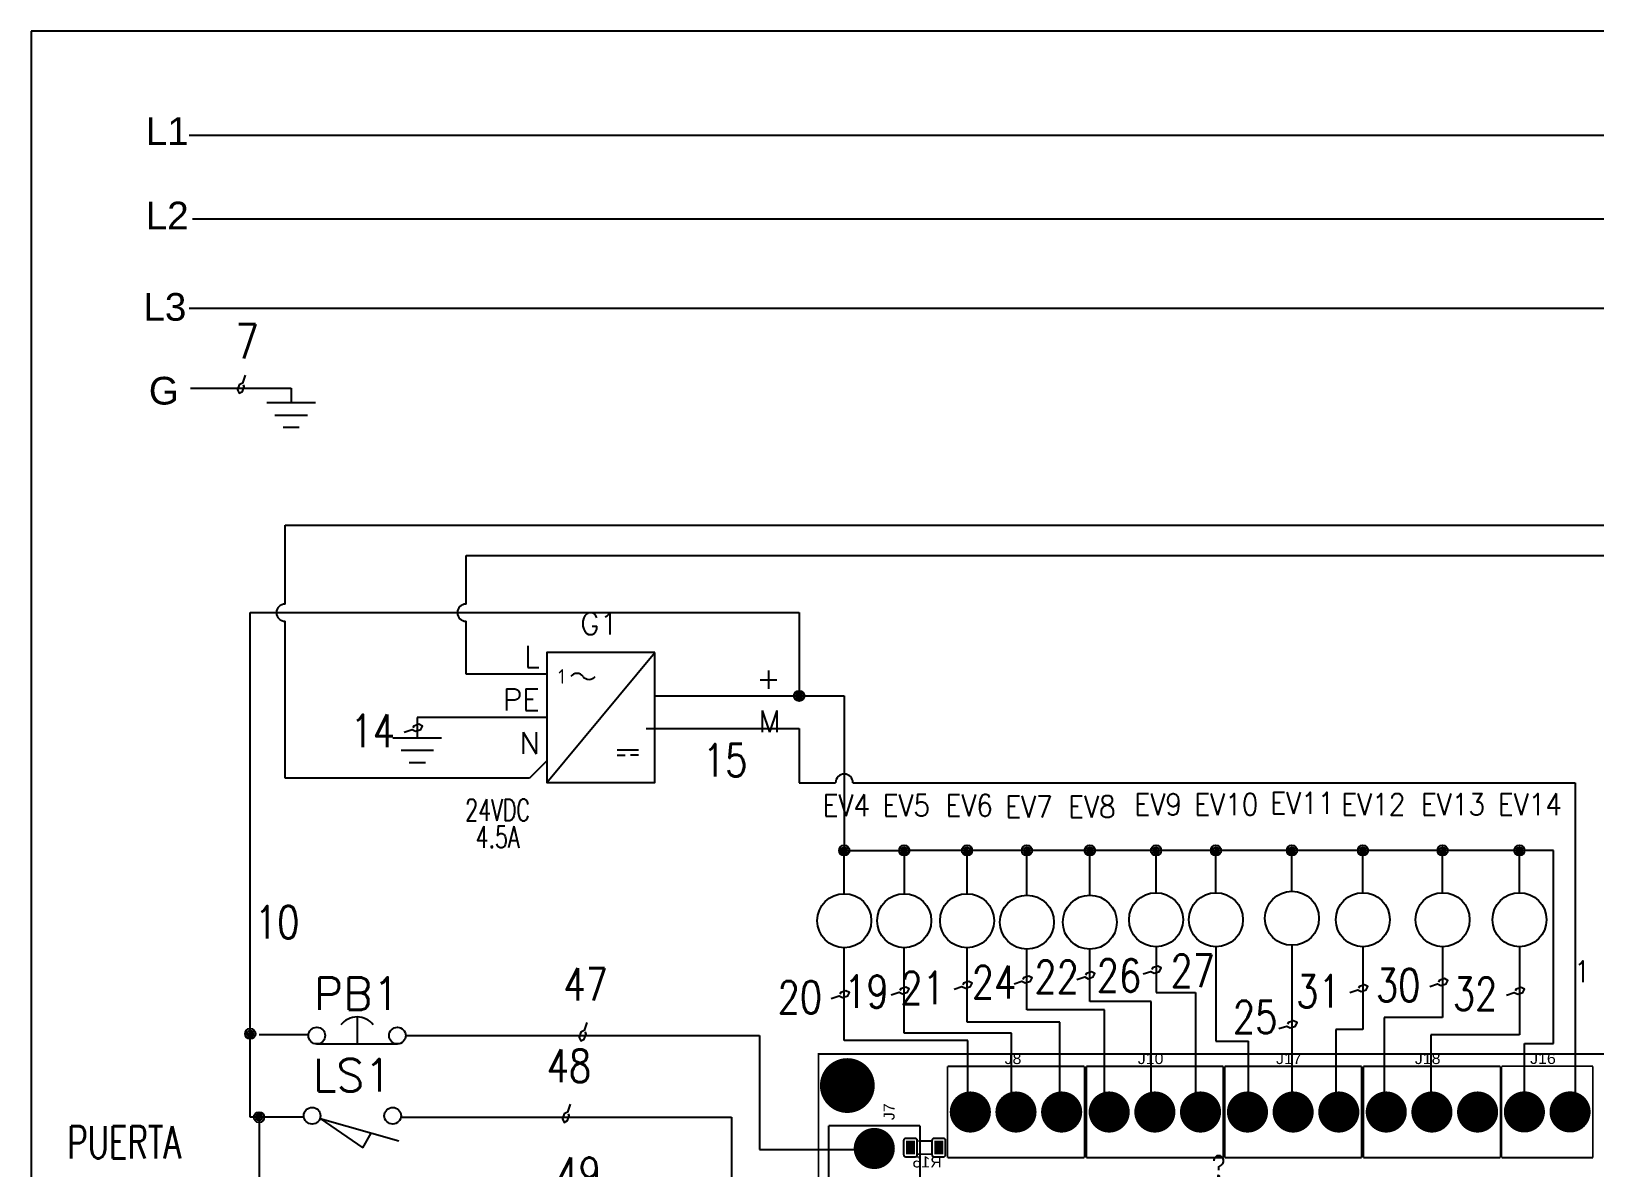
# Model space of a CAD drawing. Header units: inches. Extents: x 18.7 to 39.4, y 4.3 to 20.5.
# Drawn here: x 18.66 to 27.7, y 13.95 to 20.52 of the extents above; entities that cross this region are included whole.
import ezdxf
from ezdxf.enums import TextEntityAlignment as Align

# ---------------------------------------------------------------- set-up
doc = ezdxf.new("R2010")
doc.units = ezdxf.units.IN
doc.header["$MEASUREMENT"] = 0
for name, color, linetype in [('BLK_12AWG', 7, 'Continuous'), ('DESC', 250, 'Continuous'), ('SYMS', 7, 'Continuous'), ('TAGS', 150, 'Continuous'), ('TERMS', 123, 'Continuous'), ('WIREFIXED', 7, 'Continuous'), ('WIRES', 7, 'Continuous'), ('XREF', 7, 'Continuous')]:
    doc.layers.add(name, color=color, linetype=linetype)
doc.styles.get("Standard").update_dxf_attribs({"font": 'arial.ttf'})
doc.styles.add('WD', font='romans.shx')
doc.styles.add('WD_IEC', font='isocp2.shx', dxfattribs={"width": 0.9, "height": 4})

# ---------------------------------------------------------------- blocks, each defined once
blk = doc.blocks.new('VGND2')
for p, q in [((0.09375, 0), (-0.09375, 0)), ((-0.0625, -0.046875), (0.0625, -0.046875)), ((-0.03125, -0.09375), (0.03125, -0.09375))]:
    blk.add_line(p, q)
at = {"style": 'WD', "flags": 1}
blk.add_attdef('X2TERM01', (0, 0), '', height=0.01, dxfattribs=at)
blk = doc.blocks.new('WD_WNH')
at = {"linetype": 'Continuous', "style": 'WD', "width": 0.8}
blk.add_attdef('WIRENO', text='', height=0.125, dxfattribs=at).set_placement((0, 0.0625), align=Align.CENTER)
at = {"style": 'WD', "flags": 1}
for tag, p in [('W01USER', (0, 0.0781)), ('W02USER', (0, 0.0703)), ('W03USER', (0, 0.0625)), ('W04USER', (0, 0.0547)), ('W05USER', (0, 0.0469)), ('W06USER', (0, 0.0391)), ('W07USER', (0, 0.0312)), ('W08USER', (0, 0.0234)), ('W09USER', (0, 0.0156)), ('W10USER', (0, 0.0078))]:
    blk.add_attdef(tag, text='', height=0.005, dxfattribs=at).set_placement(p, align=Align.CENTER)
blk = doc.blocks.new('RPAD')
blk.add_trace([(-0.5, -0.5), (-0.5, 0.5), (0.5, -0.5), (0.5, 0.5)])
blk = doc.blocks.new('EPAD')
at = {"const_width": 0.5}
blk.add_lwpolyline([(-0.25, 0, 1), (0.25, 0, 1)], format="xyb", close=True, dxfattribs=at)
blk = doc.blocks.new('NextionControlV4')
at = {"const_width": 0.008}
for points in [[(41.8232, 12.2592), (48.3286, 12.2592), (48.3286, 16.8025), (41.8232, 16.8025), (41.8232, 12.2592)], [(41.8232, 12.2592), (48.3286, 12.2592), (48.3286, 16.8025), (41.8232, 16.8025), (41.8232, 12.2592)], [(41.8232, 12.2592), (48.3286, 12.2592), (48.3286, 16.8025), (41.8232, 16.8025), (41.8232, 12.2592)], [(42.388, 16.7488), (42.388, 16.3488)], [(42.988, 16.7488), (42.388, 16.7488)], [(42.388, 16.7488), (42.388, 16.3488)], [(42.988, 16.7488), (42.388, 16.7488)], [(42.388, 16.7488), (42.388, 16.3488)], [(42.988, 16.7488), (42.388, 16.7488)], [(42.988, 16.7488), (42.988, 16.3488)], [(42.988, 16.7488), (42.988, 16.3488)], [(42.988, 16.7488), (42.988, 16.3488)], [(42.9963, 16.7488), (42.9963, 16.3488)], [(43.5963, 16.7488), (42.9963, 16.7488)], [(42.9963, 16.7488), (42.9963, 16.3488)], [(43.5963, 16.7488), (42.9963, 16.7488)], [(42.9963, 16.7488), (42.9963, 16.3488)], [(43.5963, 16.7488), (42.9963, 16.7488)], [(43.5963, 16.7488), (43.5963, 16.3488)], [(43.5963, 16.7488), (43.5963, 16.3488)], [(43.5963, 16.7488), (43.5963, 16.3488)], [(43.602, 16.7488), (43.602, 16.3488)], [(44.202, 16.7488), (43.602, 16.7488)], [(43.602, 16.7488), (43.602, 16.3488)], [(44.202, 16.7488), (43.602, 16.7488)], [(43.602, 16.7488), (43.602, 16.3488)], [(44.202, 16.7488), (43.602, 16.7488)], [(44.202, 16.7488), (44.202, 16.3488)], [(44.202, 16.7488), (44.202, 16.3488)], [(44.202, 16.7488), (44.202, 16.3488)], [(44.21, 16.7488), (44.21, 16.3488)], [(44.81, 16.7488), (44.21, 16.7488)], [(44.21, 16.7488), (44.21, 16.3488)], [(44.81, 16.7488), (44.21, 16.7488)], [(44.21, 16.7488), (44.21, 16.3488)], [(44.81, 16.7488), (44.21, 16.7488)], [(44.81, 16.7488), (44.81, 16.3488)], [(44.81, 16.7488), (44.81, 16.3488)], [(44.81, 16.7488), (44.81, 16.3488)], [(44.815, 16.7492), (44.815, 16.3492)], [(44.815, 16.7492), (45.215, 16.7492)], [(44.815, 16.7492), (44.815, 16.3492)], [(44.815, 16.7492), (45.215, 16.7492)], [(44.815, 16.7492), (44.815, 16.3492)], [(44.815, 16.7492), (45.215, 16.7492)], [(45.215, 16.7492), (45.215, 16.3492)], [(45.215, 16.7492), (45.215, 16.3492)], [(45.215, 16.7492), (45.215, 16.3492)], [(42.2673, 16.4891), (41.8673, 16.4891)], [(42.2673, 14.8891), (41.8673, 14.8891), (41.8673, 16.4891)], [(42.2673, 16.4891), (41.8673, 16.4891)], [(42.2673, 14.8891), (41.8673, 14.8891), (41.8673, 16.4891)], [(42.2673, 16.4891), (41.8673, 16.4891)], [(42.2673, 14.8891), (41.8673, 14.8891), (41.8673, 16.4891)], [(42.2673, 16.4891), (42.2673, 14.8891)], [(42.2673, 16.4891), (42.2673, 14.8891)], [(42.2673, 16.4891), (42.2673, 14.8891)], [(42.2587, 16.3641), (42.3187, 16.3641)], [(42.2587, 16.3641), (42.3187, 16.3641)], [(42.2587, 16.3641), (42.3187, 16.3641)], [(42.2597, 16.4221), (42.3187, 16.4221)], [(42.2597, 16.4221), (42.3187, 16.4221)], [(42.2597, 16.4221), (42.3187, 16.4221)], [(42.388, 16.3488), (42.988, 16.3488)], [(42.388, 16.3488), (42.988, 16.3488)], [(42.388, 16.3488), (42.988, 16.3488)], [(42.9963, 16.3488), (43.5963, 16.3488)], [(42.9963, 16.3488), (43.5963, 16.3488)], [(42.9963, 16.3488), (43.5963, 16.3488)], [(43.602, 16.3488), (44.202, 16.3488)], [(43.602, 16.3488), (44.202, 16.3488)], [(43.602, 16.3488), (44.202, 16.3488)], [(44.21, 16.3488), (44.81, 16.3488)], [(44.21, 16.3488), (44.81, 16.3488)], [(44.21, 16.3488), (44.81, 16.3488)], [(44.815, 16.3492), (45.215, 16.3492)], [(44.815, 16.3492), (45.215, 16.3492)], [(44.815, 16.3492), (45.215, 16.3492)]]:
    blk.add_lwpolyline(points, dxfattribs=at)
for points in [[(42.2057, 16.3531), (42.2457, 16.3531), (42.2468, 16.3531), (42.2478, 16.3533), (42.2487, 16.3535), (42.2497, 16.3538), (42.2505, 16.3542), (42.2514, 16.3547), (42.2521, 16.3553), (42.2528, 16.3559), (42.2535, 16.3567), (42.254, 16.3574), (42.2545, 16.3582), (42.255, 16.3591), (42.2553, 16.36), (42.2555, 16.361), (42.2557, 16.362), (42.2557, 16.3631), (42.2557, 16.4231), (42.2557, 16.4241), (42.2555, 16.4251), (42.2553, 16.4261), (42.255, 16.427), (42.2545, 16.4279), (42.254, 16.4287), (42.2535, 16.4295), (42.2528, 16.4302), (42.2521, 16.4308), (42.2514, 16.4314), (42.2505, 16.4319), (42.2497, 16.4323), (42.2487, 16.4326), (42.2478, 16.4329), (42.2468, 16.433), (42.2457, 16.4331), (42.2057, 16.4331), (42.2047, 16.433), (42.2037, 16.4329), (42.2027, 16.4326), (42.2018, 16.4323), (42.2009, 16.4319), (42.2001, 16.4314), (42.1993, 16.4308), (42.1986, 16.4302), (42.198, 16.4295), (42.1974, 16.4287), (42.1969, 16.4279), (42.1965, 16.427), (42.1962, 16.4261), (42.1959, 16.4251), (42.1958, 16.4241), (42.1957, 16.4231), (42.1957, 16.3631), (42.1958, 16.362), (42.1959, 16.361), (42.1962, 16.36), (42.1965, 16.3591), (42.1969, 16.3582), (42.1974, 16.3574), (42.198, 16.3567), (42.1986, 16.3559), (42.1993, 16.3553), (42.2001, 16.3547), (42.2009, 16.3542), (42.2018, 16.3538), (42.2027, 16.3535), (42.2037, 16.3533), (42.2047, 16.3531), (42.2057, 16.3531)], [(42.3297, 16.3531), (42.3697, 16.3531), (42.3708, 16.3531), (42.3718, 16.3533), (42.3727, 16.3535), (42.3737, 16.3538), (42.3745, 16.3542), (42.3754, 16.3547), (42.3761, 16.3553), (42.3768, 16.3559), (42.3775, 16.3567), (42.378, 16.3574), (42.3785, 16.3582), (42.379, 16.3591), (42.3793, 16.36), (42.3795, 16.361), (42.3797, 16.362), (42.3797, 16.3631), (42.3797, 16.4231), (42.3797, 16.4241), (42.3795, 16.4251), (42.3793, 16.4261), (42.379, 16.427), (42.3785, 16.4279), (42.378, 16.4287), (42.3775, 16.4295), (42.3768, 16.4302), (42.3761, 16.4308), (42.3754, 16.4314), (42.3745, 16.4319), (42.3737, 16.4323), (42.3727, 16.4326), (42.3718, 16.4329), (42.3708, 16.433), (42.3697, 16.4331), (42.3297, 16.4331), (42.3287, 16.433), (42.3277, 16.4329), (42.3267, 16.4326), (42.3258, 16.4323), (42.3249, 16.4319), (42.3241, 16.4314), (42.3233, 16.4308), (42.3226, 16.4302), (42.322, 16.4295), (42.3214, 16.4287), (42.3209, 16.4279), (42.3205, 16.427), (42.3202, 16.4261), (42.3199, 16.4251), (42.3198, 16.4241), (42.3197, 16.4231), (42.3197, 16.3631), (42.3198, 16.362), (42.3199, 16.361), (42.3202, 16.36), (42.3205, 16.3591), (42.3209, 16.3582), (42.3214, 16.3574), (42.322, 16.3567), (42.3226, 16.3559), (42.3233, 16.3553), (42.3241, 16.3547), (42.3249, 16.3542), (42.3258, 16.3538), (42.3267, 16.3535), (42.3277, 16.3533), (42.3287, 16.3531), (42.3297, 16.3531)]]:
    blk.add_lwpolyline(points, close=True)
for p, xscale, yscale in [((41.9492, 16.6647), 0.24, 0.24), ((42.488, 16.5488), 0.18, 0.18), ((42.688, 16.5488), 0.18, 0.18), ((42.888, 16.5488), 0.18, 0.18), ((43.0963, 16.5488), 0.18, 0.18), ((43.2963, 16.5488), 0.18, 0.18), ((43.4963, 16.5488), 0.18, 0.18), ((43.702, 16.5488), 0.18, 0.18), ((43.902, 16.5488), 0.18, 0.18), ((44.102, 16.5488), 0.18, 0.18), ((44.31, 16.5488), 0.18, 0.18), ((44.51, 16.5488), 0.18, 0.18), ((44.71, 16.5488), 0.18, 0.18), ((44.915, 16.5492), 0.18, 0.18), ((45.115, 16.5492), 0.18, 0.18), ((42.0673, 16.3891), 0.18, 0.18)]:
    blk.add_blockref('EPAD', p, dxfattribs=dict(xscale=xscale, yscale=yscale))
at = {"xscale": 0.04, "yscale": 0.06, "rotation": 180}
for p in [(42.2257, 16.3931), (42.3497, 16.3931)]:
    blk.add_blockref('RPAD', p, dxfattribs=at)
at = {"width": 1.041667}
for s, p in [('J8', (42.638, 16.7588)), ('J8', (42.638, 16.7588)), ('J8', (42.638, 16.7588)), ('J10', (43.2213, 16.7588)), ('J10', (43.2213, 16.7588)), ('J10', (43.2213, 16.7588)), ('J17', (43.827, 16.7588)), ('J17', (43.827, 16.7588)), ('J17', (43.827, 16.7588)), ('J18', (44.435, 16.7588)), ('J18', (44.435, 16.7588)), ('J18', (44.435, 16.7588)), ('J16', (44.94, 16.7592)), ('J16', (44.94, 16.7592)), ('J16', (44.94, 16.7592))]:
    blk.add_text(s, height=0.048, dxfattribs=at).set_placement(p)
blk.add_text('J7', height=0.048, rotation=90, dxfattribs=at).set_placement((42.156, 16.5131))
blk.add_text('J7', height=0.048, rotation=90, dxfattribs=at).set_placement((42.156, 16.5131))
blk.add_text('J7', height=0.048, rotation=90, dxfattribs=at).set_placement((42.156, 16.5131))
at = {"text_generation_flag": 2, "width": 1.041667}
blk.add_text('R15', height=0.048, dxfattribs=at).set_placement((42.3627, 16.3061))
blk.add_text('R15', height=0.048, dxfattribs=at).set_placement((42.3627, 16.3061))
blk.add_text('R15', height=0.048, dxfattribs=at).set_placement((42.3627, 16.3061))
blk = doc.blocks.new('VCR1')
blk.add_circle((0, 0), 0.1562)
at = {"style": 'WD', "width": 0.7}
for tag, p in [('INST', (0.2812, 0.4133)), ('LOC', (0.2812, 0.2437))]:
    blk.add_attdef(tag, text='', height=0.125, dxfattribs=at).set_placement(p, align=Align.TOP_LEFT)
at = {"linetype": 'Continuous', "style": 'WD', "flags": 8}
blk.add_attdef('TERM01', text='', height=0.125, dxfattribs=at).set_placement((-0.0312, 0.1812), align=Align.RIGHT)
at = {"color": 7, "style": 'WD', "flags": 1}
for tag, p in [('X2TERM01', (0, 0.1562)), ('X8TERM02', (0, -0.1562))]:
    blk.add_attdef(tag, p, '', height=0.0125, dxfattribs=at)
at = {"style": 'WD', "width": 0.9}
for tag, p in [('TAG1', (0.2, -0.0472)), ('DESC1', (-0.256, -1.0197)), ('DESC2', (-0.256, -1.1759)), ('DESC3', (-0.256, -1.3322))]:
    blk.add_attdef(tag, p, '', height=0.125, dxfattribs=at)
at = {"style": 'WD', "flags": 9}
blk.add_attdef('FAMILY', text='', height=0.01, dxfattribs=at).set_placement((-0.2191, -0.0659), align=Align.CENTER)
at = {"linetype": 'Continuous', "style": 'WD', "flags": 9}
for tag, p in [('CAT', (-0.2211, -0.0835)), ('MFG', (-0.2211, -0.0986))]:
    blk.add_attdef(tag, text='', height=0.01, dxfattribs=at).set_placement(p, align=Align.MIDDLE)
at = {"linetype": 'Continuous', "style": 'WD', "flags": 8}
blk.add_attdef('TERM02', text='', height=0.125, dxfattribs=at).set_placement((-0.0312, -0.1781), align=Align.TOP_RIGHT)
at = {"linetype": 'Continuous', "style": 'WD', "flags": 9}
blk.add_attdef('ASSYCODE', text='', height=0.01, dxfattribs=at).set_placement((-0.2229, -0.1181), align=Align.CENTER)
at = {"style": 'WD', "width": 0.8, "flags": 8}
for tag, p in [('NO', (-0.256, -1.4884)), ('XREFNO', (-0.0229, -1.4884)), ('NC', (-0.256, -1.6447)), ('XREFNC', (-0.0229, -1.6447))]:
    blk.add_attdef(tag, p, '', height=0.125, dxfattribs=at)
blk = doc.blocks.new('WDDOT')
for radius in [0.03, 0.0187, 0.00929]:
    blk.add_circle((0, 0), radius)
blk = doc.blocks.new('HPW1_1PH')
for p, q in [((0, -0.625), (0.625, 0.125)), ((0.4066, -0.4373), (0.5317, -0.4373)), ((0.4066, -0.4686), (0.4535, -0.4686)), ((0.5317, -0.4686), (0.4848, -0.4686))]:
    blk.add_line(p, q)
blk.add_lwpolyline([(0.625, 0.125), (0, 0.125), (0, -0.625), (0.625, -0.625)], close=True)
for centre, start, end in [((0.175, -0.0387), 36.8699, 143.1301), ((0.245, 0.0138), 216.8699, 323.1301)]:
    blk.add_arc(centre, 0.0438, start, end)
at = {"style": 'WD_IEC'}
blk.add_text('1', height=0.084, dxfattribs=at).set_placement((0.105, -0.0124), align=Align.MIDDLE_RIGHT)
at = {"style": 'WD', "width": 0.7}
for tag, p in [('INST', (-0.2843, 0.7938)), ('LOC', (-0.2843, 0.6242)), ('RATING1', (-0.2843, 0.285)), ('XREF', (-0.2843, -0.691)), ('DESC1', (-0.2843, -0.8472)), ('DESC2', (-0.2843, -1.0035)), ('DESC3', (-0.2843, -1.1578))]:
    blk.add_attdef(tag, text='', height=0.125, dxfattribs=at).set_placement(p, align=Align.CENTER)
at = {"style": 'WD'}
blk.add_attdef('TAG1', text='', height=0.125, dxfattribs=at).set_placement((-0.2843, 0.4546), align=Align.CENTER)
at = {"linetype": 'Continuous', "style": 'WD', "flags": 9}
for tag, p in [('CAT', (0.8888, 0.2765)), ('MFG', (0.8868, 0.2571)), ('ASSYCODE', (0.8871, -0.5638))]:
    blk.add_attdef(tag, text='', height=0.01, dxfattribs=at).set_placement(p, align=Align.CENTER)
at = {"linetype": 'Continuous', "style": 'WD', "flags": 8}
for tag, p in [('TERM01', (-0.04, 0.04)), ('TERM04', (1.3525, -0.085)), ('TERM02', (-0.04, -0.2098)), ('TERM05', (1.3525, -0.335)), ('TERM03', (-0.04, -0.46))]:
    blk.add_attdef(tag, text='', height=0.125, dxfattribs=at).set_placement(p, align=Align.RIGHT)
at = {"style": 'WD'}
for tag, p, height, flags in [('X4TERM01', (0, 0), 0.0125, 1), ('X1TERM04', (0.625, -0.125), 0.0125, 1), ('X4TERM02', (0, -0.2498), 0.0125, 1), ('X1TERM05', (0.625, -0.375), 0.0125, 1), ('X4TERM03', (0, -0.5), 0.0125, 1), ('FAMILY', (0.8618, -0.4829), 0.01, 9)]:
    blk.add_attdef(tag, p, '', height=height, dxfattribs=dict(at, flags=flags))
blk = doc.blocks.new('HPB12M')
for p, q in [((0, 0.0744), (0, -0.0311)), ((-0.1562, -0.032), (0.1562, -0.032))]:
    blk.add_line(p, q)
for centre in [(-0.1553, 0), (0.1553, 0)]:
    blk.add_circle(centre, 0.0322)
blk.add_arc((0, -0.0058), 0.0781, 36.8699, 143.1301)
at = {"style": 'WD', "width": 0.7}
for tag, p in [('INST', (0, 0.7375)), ('LOC', (0, 0.5679)), ('DESC1', (0, 0.4117)), ('DESC2', (0, 0.2554)), ('XREF', (0, -0.2321))]:
    blk.add_attdef(tag, text='', height=0.125, dxfattribs=at).set_placement(p, align=Align.CENTER)
at = {"style": 'WD'}
blk.add_attdef('TAG1', text='', height=0.125, dxfattribs=at).set_placement((0, 0.0992), align=Align.CENTER)
for tag, p in [('X2LINK', (0, 0.125)), ('X8LINK', (0, -0.0938))]:
    blk.add_attdef(tag, p, '', height=0.01, dxfattribs=at)
for tag, p, height, flags in [('FAMILY', (0.0544, 0.0584), 0.01, 9), ('X4TERM01', (-0.1875, 0), 0.0125, 1), ('CONTACT', (0.0544, 0.0418), 0.01, 9), ('X1TERM02', (0.1875, 0), 0.0125, 1)]:
    blk.add_attdef(tag, p, '', height=height, dxfattribs=dict(at, flags=flags))
at = {"linetype": 'Continuous', "style": 'WD', "flags": 9}
for tag, p in [('MFG', (0.0759, -0.0002)), ('CAT', (0.0759, 0.0175)), ('ASSYCODE', (0.0761, -0.0169))]:
    blk.add_attdef(tag, text='', height=0.01, dxfattribs=at).set_placement(p, align=Align.CENTER)
at = {"linetype": 'Continuous', "style": 'WD', "flags": 8}
blk.add_attdef('TERM01', text='', height=0.125, dxfattribs=at).set_placement((-0.25, -0.0158), align=Align.TOP_RIGHT)
blk.add_attdef('TERM02', text='', height=0.125, dxfattribs=at).set_placement((0.25, -0.0158), align=Align.TOP_LEFT)
blk = doc.blocks.new('WD_WNV')
at = {"linetype": 'Continuous', "style": 'WD', "width": 0.8}
blk.add_attdef('WIRENO', text='', height=0.125, dxfattribs=at).set_placement((-0.05, 0), align=Align.MIDDLE_RIGHT)
at = {"style": 'WD', "flags": 1}
for tag, p in [('W01USER', (-0.0625, 0.0938)), ('W02USER', (-0.0625, 0.0859)), ('W03USER', (-0.0625, 0.0781)), ('W04USER', (-0.0625, 0.0703)), ('W05USER', (-0.0625, 0.0625)), ('W06USER', (-0.0625, 0.0547)), ('W07USER', (-0.0625, 0.0469)), ('W08USER', (-0.0625, 0.0391)), ('W09USER', (-0.0625, 0.0312)), ('W10USER', (-0.0625, 0.0234))]:
    blk.add_attdef(tag, text='', height=0.005, dxfattribs=at).set_placement(p, align=Align.CENTER)
blk = doc.blocks.new('HLS11')
at = {"linetype": 'Continuous'}
for p, q in [((-0.1248, -0.0103), (0.0408, -0.1237)), ((-0.1248, -0.0103), (0.1786, -0.097)), ((0.0408, -0.1237), (0.0728, -0.0668))]:
    blk.add_line(p, q, dxfattribs=at)
for centre in [(-0.1553, 0), (0.1553, 0)]:
    blk.add_circle(centre, 0.0322)
at = {"style": 'WD', "width": 0.7}
for tag, p in [('INST', (0, 0.7321)), ('LOC', (0, 0.5625)), ('DESC1', (0, 0.4062)), ('DESC2', (0, 0.25)), ('XREF', (0, -0.2988)), ('WDTAGALT', (0.0062, -0.4375))]:
    blk.add_attdef(tag, text='', height=0.125, dxfattribs=at).set_placement(p, align=Align.CENTER)
at = {"style": 'WD'}
blk.add_attdef('TAG1', text='', height=0.125, dxfattribs=at).set_placement((0, 0.0938), align=Align.CENTER)
for tag, p, height, flags in [('X4TERM01', (-0.1875, 0), 0.0125, 1), ('CONTACT', (0.0376, 0.0204), 0.01, 1), ('FAMILY', (0.0376, 0.0371), 0.01, 9), ('X1TERM02', (0.1875, 0), 0.0125, 1)]:
    blk.add_attdef(tag, p, '', height=height, dxfattribs=dict(at, flags=flags))
for tag, p in [('X2LINK', (0, 0.0312)), ('X8LINK', (0, -0.1562))]:
    blk.add_attdef(tag, p, '', height=0.01, dxfattribs=at)
at = {"linetype": 'Continuous', "style": 'WD', "flags": 9}
for tag, p in [('CAT', (0.0626, -0.0071)), ('ASSYCODE', (0.062, -0.047)), ('MFG', (0.0626, -0.0266))]:
    blk.add_attdef(tag, text='', height=0.01, dxfattribs=at).set_placement(p, align=Align.CENTER)
at = {"linetype": 'Continuous', "style": 'WD', "flags": 8}
blk.add_attdef('TERM01', text='', height=0.125, dxfattribs=at).set_placement((-0.25, -0.0314), align=Align.TOP_RIGHT)
blk.add_attdef('TERM02', text='', height=0.125, dxfattribs=at).set_placement((0.25, -0.0314), align=Align.TOP_LEFT)

msp = doc.modelspace()

# ---------------------------------------------------------------- linework, layer by layer
at = {"color": 7, "linetype": 'Continuous'}
for p, q in [((39.4087, 20.5161), (18.6587, 20.5161)), ((18.6587, 20.5161), (18.6587, 4.3311))]:
    msp.add_line(p, q, dxfattribs=at)
at = {"layer": 'BLK_12AWG'}
for p, q in [((19.5714, 19.9155), (37.9464, 19.9155)), ((19.591, 19.4322), (37.966, 19.4322)), ((19.5714, 18.9155), (37.9464, 18.9155))]:
    msp.add_line(p, q, dxfattribs=at)
at = {"layer": 'WIREFIXED'}
for points in [[(19.8957, 18.5283), (19.8806, 18.483), (19.8609, 18.4731), (19.8511, 18.4437), (19.8609, 18.424), (19.8806, 18.4339), (19.8904, 18.4633), (19.8855, 18.4731)], [(20.8156, 16.4656), (20.861, 16.4807), (20.8807, 16.4708), (20.9104, 16.4807), (20.9203, 16.5005), (20.9005, 16.5104), (20.8709, 16.5005), (20.8659, 16.4906)], [(25.0871, 15.0675), (25.1324, 15.0826), (25.1522, 15.0727), (25.1818, 15.0826), (25.1917, 15.1023), (25.172, 15.1122), (25.1423, 15.1023), (25.1374, 15.0925)], [(23.9945, 14.9794), (24.0398, 14.9945), (24.0596, 14.9847), (24.0892, 14.9945), (24.0991, 15.0143), (24.0794, 15.0242), (24.0497, 15.0143), (24.0448, 15.0044)], [(24.341, 15.0105), (24.3863, 15.0256), (24.4061, 15.0157), (24.4358, 15.0256), (24.4456, 15.0454), (24.4259, 15.0553), (24.3962, 15.0454), (24.3913, 15.0355)], [(24.7044, 15.0349), (24.7498, 15.05), (24.7695, 15.0401), (24.7992, 15.05), (24.8091, 15.0697), (24.7893, 15.0796), (24.7597, 15.0697), (24.7547, 15.0599)], [(26.7444, 14.9957), (26.7897, 15.0109), (26.8095, 15.001), (26.8391, 15.0109), (26.849, 15.0306), (26.8292, 15.0405), (26.7996, 15.0306), (26.7947, 15.0207)], [(23.2845, 14.9257), (23.3299, 14.9408), (23.3497, 14.9309), (23.3793, 14.9408), (23.3892, 14.9605), (23.3694, 14.9704), (23.3398, 14.9605), (23.3348, 14.9507)], [(23.6311, 14.9473), (23.6764, 14.9624), (23.6962, 14.9525), (23.7258, 14.9624), (23.7357, 14.9822), (23.7159, 14.992), (23.6863, 14.9822), (23.6814, 14.9723)], [(26.2831, 14.9604), (26.3284, 14.9755), (26.3482, 14.9656), (26.3778, 14.9755), (26.3877, 14.9952), (26.3679, 15.0051), (26.3383, 14.9952), (26.3334, 14.9854)], [(27.1886, 14.9454), (27.2339, 14.9605), (27.2537, 14.9506), (27.2833, 14.9605), (27.2932, 14.9802), (27.2735, 14.9901), (27.2438, 14.9802), (27.2389, 14.9704)], [(21.8715, 14.7861), (21.8564, 14.7407), (21.8366, 14.7309), (21.8267, 14.7012), (21.8366, 14.6815), (21.8564, 14.6913), (21.8663, 14.721), (21.8613, 14.7308)], [(25.873, 14.7514), (25.9184, 14.7666), (25.9381, 14.7567), (25.9678, 14.7666), (25.9776, 14.7863), (25.9579, 14.7962), (25.9282, 14.7863), (25.9233, 14.7765)], [(21.775, 14.3144), (21.7599, 14.2691), (21.7402, 14.2592), (21.7303, 14.2296), (21.7402, 14.2098), (21.7599, 14.2197), (21.7698, 14.2493), (21.7649, 14.2592)]]:
    msp.add_lwpolyline(points, dxfattribs=at)
at = {"layer": 'WIRES'}
for p, q in [((19.5798, 18.4533), (20.1616, 18.4533)), ((20.1616, 18.4533), (20.1616, 18.368)), ((20.1265, 17.2058), (20.1265, 17.6607)), ((20.1265, 17.6607), (32.0139, 17.6607)), ((21.1727, 17.2058), (21.1727, 17.4861)), ((21.1727, 17.4861), (32.3665, 17.4861)), ((19.9252, 14.7221), (19.9252, 17.1558)), ((19.9252, 17.1558), (23.0987, 17.1558)), ((20.1265, 16.1998), (20.1265, 17.1058)), ((21.1727, 16.7998), (21.1727, 17.1058)), ((23.0987, 17.1558), (23.0987, 16.6748)), ((21.639, 16.7998), (21.1727, 16.7998)), ((22.264, 16.6748), (23.3595, 16.6748)), ((23.3595, 16.6748), (23.3595, 15.7816)), ((21.639, 16.55), (20.8906, 16.55)), ((20.8906, 16.55), (20.8906, 16.4312)), ((22.2134, 16.486), (23.0995, 16.486)), ((23.0995, 16.486), (23.0995, 16.1728)), ((21.639, 16.2998), (21.539, 16.1998)), ((21.539, 16.1998), (20.1265, 16.1998)), ((23.0995, 16.1728), (23.3095, 16.1728)), ((23.4095, 16.1728), (27.5856, 16.1728)), ((27.5856, 16.1728), (27.5856, 14.2596)), ((23.3595, 15.5316), (23.3595, 15.7816)), ((23.3595, 15.7816), (23.7061, 15.7816)), ((23.7061, 15.7816), (23.7061, 15.5316)), ((24.0695, 15.7816), (23.7061, 15.7816)), ((24.0695, 15.5316), (24.0695, 15.7816)), ((24.416, 15.7816), (24.0695, 15.7816)), ((24.416, 15.5232), (24.416, 15.7816)), ((24.7794, 15.7816), (24.416, 15.7816)), ((24.7794, 15.5232), (24.7794, 15.7816)), ((25.1621, 15.7816), (24.7794, 15.7816)), ((25.1621, 15.5372), (25.1621, 15.7816)), ((25.5086, 15.7816), (25.1621, 15.7816)), ((25.5086, 15.5372), (25.5086, 15.7816)), ((25.948, 15.7816), (25.5086, 15.7816)), ((25.948, 15.5457), (25.948, 15.7816)), ((26.3581, 15.7816), (25.948, 15.7816)), ((26.3581, 15.5373), (26.3581, 15.7816)), ((26.8194, 15.7816), (26.3581, 15.7816)), ((26.8194, 15.5373), (26.8194, 15.7816)), ((27.2636, 15.7816), (26.8194, 15.7816)), ((27.2636, 15.5373), (27.2636, 15.7816)), ((27.4607, 15.7816), (27.2636, 15.7816)), ((27.4607, 14.6664), (27.4607, 15.7816)), ((23.3595, 14.6822), (23.3595, 15.2191)), ((23.7061, 14.7254), (23.7061, 15.2191)), ((24.0695, 14.7897), (24.0695, 15.2191)), ((24.416, 14.8603), (24.416, 15.2107)), ((24.7794, 14.909), (24.7794, 15.2107)), ((25.1621, 15.2247), (25.1621, 14.9602)), ((25.5086, 15.2247), (25.5086, 14.6786)), ((25.948, 15.2332), (25.948, 14.3197)), ((26.3581, 15.2248), (26.3581, 14.7459)), ((26.8194, 15.2248), (26.8194, 14.8167)), ((27.2636, 15.2248), (27.2636, 14.716)), ((25.1621, 14.9602), (25.3902, 14.9602)), ((25.3902, 14.9602), (25.3902, 14.2775)), ((24.865, 14.8603), (24.416, 14.8603)), ((25.134, 14.909), (24.7794, 14.909)), ((24.865, 14.3006), (24.865, 14.8603)), ((25.134, 14.3116), (25.134, 14.909)), ((24.6063, 14.7897), (24.0695, 14.7897)), ((24.6063, 14.265), (24.6063, 14.7897)), ((26.3581, 14.7459), (26.2021, 14.7459)), ((26.2021, 14.7459), (26.2021, 14.2727)), ((26.8194, 14.8167), (26.4816, 14.8167)), ((26.4816, 14.8167), (26.4816, 14.2685)), ((19.9252, 14.2394), (19.9252, 14.7221)), ((19.976, 14.7172), (20.2612, 14.7172)), ((20.8237, 14.7111), (22.8693, 14.7111)), ((22.8693, 14.7111), (22.8693, 14.0524)), ((24.0738, 14.6822), (23.3595, 14.6822)), ((24.3274, 14.7254), (23.7061, 14.7254)), ((24.0738, 14.2988), (24.0738, 14.6822)), ((24.3274, 14.2566), (24.3274, 14.7254)), ((25.5086, 14.6786), (25.6978, 14.6786)), ((25.6978, 14.3201), (25.6978, 14.6786)), ((27.2636, 14.716), (26.7505, 14.716)), ((26.7505, 14.716), (26.7505, 14.272)), ((27.2924, 14.2596), (27.2924, 14.6664)), ((27.2924, 14.6664), (27.4607, 14.6664)), ((19.9755, 14.2394), (19.9252, 14.2394)), ((20.2292, 14.2394), (19.9755, 14.2394)), ((19.9755, 14.2394), (19.9755, 13.6168)), ((20.7917, 14.2394), (22.7084, 14.2394)), ((22.7084, 14.2394), (22.7084, 13.804)), ((22.8693, 14.0524), (23.4981, 14.0524)), ((23.4981, 14.0524), (23.4981, 14.0232))]:
    msp.add_line(p, q, dxfattribs=at)
for centre, start, end in [((20.1265, 17.1558), 90, 270), ((21.1727, 17.1558), 90, 270), ((23.3595, 16.1728), 0, 180)]:
    msp.add_arc(centre, 0.05, start, end, dxfattribs=at)

# ---------------------------------------------------------------- block references
at = {"xscale": 1.32, "yscale": 1.32, "zscale": 1.32}
msp.add_blockref('NextionControlV4', (-31.9957, -7.5748), dxfattribs=at)
at = {"layer": 'SYMS', "xscale": 1.5, "yscale": 1.5, "zscale": 1.5}
for p in [(20.1616, 18.368), (20.8906, 16.4312)]:
    msp.add_blockref('VGND2', p, dxfattribs=at)
at = {"layer": 'SYMS'}
ref = msp.add_blockref('HPW1_1PH', (21.639, 16.7998), dxfattribs=at)
ref.add_attrib('TERM01', 'L', dxfattribs={"layer": 'TERMS', "linetype": 'Continuous', "height": 0.125, "style": 'WD', "flags": 8}).set_placement((21.599, 16.8398), align=Align.RIGHT)
ref.add_attrib('TERM02', 'PE', dxfattribs={"layer": 'TERMS', "linetype": 'Continuous', "height": 0.125, "style": 'WD', "flags": 8}).set_placement((21.599, 16.59), align=Align.RIGHT)
ref.add_attrib('TERM03', 'N', dxfattribs={"layer": 'TERMS', "linetype": 'Continuous', "height": 0.125, "style": 'WD', "flags": 8}).set_placement((21.599, 16.3398), align=Align.RIGHT)
ref.add_attrib('TERM04', '+', dxfattribs={"layer": 'TERMS', "linetype": 'Continuous', "height": 0.125, "style": 'WD', "flags": 8}).set_placement((22.9915, 16.7148), align=Align.RIGHT)
ref.add_attrib('TERM05', 'M', dxfattribs={"layer": 'TERMS', "linetype": 'Continuous', "height": 0.125, "style": 'WD', "flags": 8}).set_placement((22.9915, 16.4648), align=Align.RIGHT)
ref.add_attrib('TAG1', 'G1', dxfattribs={"layer": 'TAGS', "height": 0.125, "style": 'WD'}).set_placement((21.9426, 17.0302), align=Align.CENTER)
ref.add_attrib('DESC2', '4.5A', dxfattribs={"layer": 'DESC', "height": 0.125, "style": 'WD', "width": 0.7}).set_placement((21.3547, 15.7964), align=Align.CENTER)
ref.add_attrib('DESC1', '24VDC', dxfattribs={"layer": 'DESC', "height": 0.125, "style": 'WD', "width": 0.7}).set_placement((21.3547, 15.9526), align=Align.CENTER)
for p in [(23.0987, 16.6748), (23.3595, 15.7816), (23.7061, 15.7816), (24.0695, 15.7816), (24.416, 15.7816), (24.7794, 15.7816), (25.1621, 15.7816), (25.5086, 15.7816), (25.948, 15.7816), (26.3581, 15.7816), (26.8194, 15.7816), (27.2636, 15.7816), (19.9252, 14.7221), (19.9755, 14.2394)]:
    msp.add_blockref('WDDOT', p, dxfattribs=at)
ref = msp.add_blockref('VCR1', (23.3595, 15.3754), dxfattribs=at)
ref.add_attrib('TAG1', 'EV4', (23.2342, 15.9799), dxfattribs={"layer": 'TAGS', "height": 0.125, "style": 'WD', "width": 0.9})
ref = msp.add_blockref('VCR1', (23.7061, 15.3754), dxfattribs=at)
ref.add_attrib('TAG1', 'EV5', (23.5807, 15.9799), dxfattribs={"layer": 'TAGS', "height": 0.125, "style": 'WD', "width": 0.9})
ref = msp.add_blockref('VCR1', (24.0695, 15.3754), dxfattribs=at)
ref.add_attrib('TAG1', 'EV6', (23.9441, 15.9799), dxfattribs={"layer": 'TAGS', "height": 0.125, "style": 'WD', "width": 0.9})
ref = msp.add_blockref('VCR1', (24.416, 15.367), dxfattribs=at)
ref.add_attrib('TAG1', 'EV7', (24.2906, 15.9715), dxfattribs={"layer": 'TAGS', "height": 0.125, "style": 'WD', "width": 0.9})
ref = msp.add_blockref('VCR1', (24.7794, 15.367), dxfattribs=at)
ref.add_attrib('TAG1', 'EV8', (24.654, 15.9715), dxfattribs={"layer": 'TAGS', "height": 0.125, "style": 'WD', "width": 0.9})
ref = msp.add_blockref('VCR1', (25.1621, 15.3809), dxfattribs=at)
ref.add_attrib('TAG1', 'EV9', (25.0367, 15.9855), dxfattribs={"layer": 'TAGS', "height": 0.125, "style": 'WD', "width": 0.9})
ref = msp.add_blockref('VCR1', (25.5086, 15.3809), dxfattribs=at)
ref.add_attrib('XREFNO', '?', (25.4857, 13.8925), dxfattribs={"layer": 'XREF', "height": 0.125, "style": 'WD', "width": 0.8, "flags": 8})
ref.add_attrib('TAG1', 'EV10', (25.3832, 15.9855), dxfattribs={"layer": 'TAGS', "height": 0.125, "style": 'WD', "width": 0.9})
ref = msp.add_blockref('VCR1', (25.948, 15.3895), dxfattribs=at)
ref.add_attrib('TAG1', 'EV11', (25.8226, 15.994), dxfattribs={"layer": 'TAGS', "height": 0.125, "style": 'WD', "width": 0.9})
ref = msp.add_blockref('VCR1', (26.3581, 15.381), dxfattribs=at)
ref.add_attrib('TAG1', 'EV12', (26.2327, 15.9856), dxfattribs={"layer": 'TAGS', "height": 0.125, "style": 'WD', "width": 0.9})
ref = msp.add_blockref('VCR1', (26.8194, 15.381), dxfattribs=at)
ref.add_attrib('TAG1', 'EV13', (26.694, 15.9856), dxfattribs={"layer": 'TAGS', "height": 0.125, "style": 'WD', "width": 0.9})
ref = msp.add_blockref('VCR1', (27.2636, 15.381), dxfattribs=at)
ref.add_attrib('TAG1', 'EV14', (27.1382, 15.9856), dxfattribs={"layer": 'TAGS', "height": 0.125, "style": 'WD', "width": 0.9})
ref = msp.add_blockref('HPB12M', (20.5425, 14.7111), dxfattribs=dict(at, xscale=1.5, yscale=1.5, zscale=1.5))
ref.add_attrib('TAG1', 'PB1', dxfattribs={"layer": 'TAGS', "height": 0.1875, "style": 'WD'}).set_placement((20.5425, 14.8598), align=Align.CENTER)
ref = msp.add_blockref('HLS11', (20.5155, 14.2483), dxfattribs=dict(at, xscale=1.5, yscale=1.5, zscale=1.5))
ref.add_attrib('DESC1', 'PUERTA', dxfattribs={"layer": 'DESC', "height": 0.1875, "style": 'WD', "width": 0.7}).set_placement((19.1953, 14.0012), align=Align.CENTER)
ref.add_attrib('TAG1', 'LS1', dxfattribs={"layer": 'TAGS', "height": 0.1875, "style": 'WD'}).set_placement((20.5155, 14.3889), align=Align.CENTER)
at = {"layer": 'WIREFIXED'}
ref = msp.add_blockref('WD_WNH', (19.8707, 18.4533), dxfattribs=at)
ref.add_attrib('WIRENOF', '7', dxfattribs={"linetype": 'Continuous', "height": 0.2, "style": 'WD', "width": 0.8}).set_placement((19.9076, 18.5639), align=Align.BOTTOM_CENTER)
ref = msp.add_blockref('WD_WNV', (20.8906, 16.4906), dxfattribs=dict(at, xscale=1.5, yscale=1.5, zscale=1.5))
ref.add_attrib('WIRENOF', '14', dxfattribs={"linetype": 'Continuous', "height": 0.1875, "style": 'WD', "width": 0.8}).set_placement((20.7623, 16.4728), align=Align.MIDDLE_RIGHT)
ref = msp.add_blockref('WD_WNH', (22.6528, 16.0062), dxfattribs=dict(at, xscale=1.5, yscale=1.5, zscale=1.5))
ref.add_attrib('WIRENOF', '15', dxfattribs={"linetype": 'Continuous', "height": 0.1875, "style": 'WD', "width": 0.8}).set_placement((22.6706, 16.1533), align=Align.BOTTOM_CENTER)
ref = msp.add_blockref('WD_WNV', (20.3377, 15.3849), dxfattribs=dict(at, xscale=1.5, yscale=1.5, zscale=1.5))
ref.add_attrib('WIRENOF', '10', dxfattribs={"linetype": 'Continuous', "height": 0.1875, "style": 'WD', "width": 0.8}).set_placement((20.2093, 15.3671), align=Align.MIDDLE_RIGHT)
ref = msp.add_blockref('WD_WNH', (21.8465, 14.7111), dxfattribs=dict(at, xscale=1.5, yscale=1.5, zscale=1.5))
ref.add_attrib('WIRENOF', '47', dxfattribs={"linetype": 'Continuous', "height": 0.1875, "style": 'WD', "width": 0.8}).set_placement((21.8643, 14.8582), align=Align.BOTTOM_CENTER)
ref = msp.add_blockref('WD_WNV', (24.4828, 15.0378), dxfattribs=dict(at, xscale=1.5, yscale=1.5, zscale=1.5))
ref.add_attrib('WIRENOF', '24', dxfattribs={"linetype": 'Continuous', "height": 0.1875, "style": 'WD', "width": 0.8}).set_placement((24.3544, 15.02), align=Align.MIDDLE_RIGHT)
ref = msp.add_blockref('WD_WNV', (24.8441, 15.0687), dxfattribs=dict(at, xscale=1.5, yscale=1.5, zscale=1.5))
ref.add_attrib('WIRENOF', '22', dxfattribs={"linetype": 'Continuous', "height": 0.1875, "style": 'WD', "width": 0.8}).set_placement((24.7157, 15.051), align=Align.MIDDLE_RIGHT)
ref = msp.add_blockref('WD_WNV', (25.2048, 15.0765), dxfattribs=dict(at, xscale=1.5, yscale=1.5, zscale=1.5))
ref.add_attrib('WIRENOF', '26', dxfattribs={"linetype": 'Continuous', "height": 0.1875, "style": 'WD', "width": 0.8}).set_placement((25.0764, 15.0587), align=Align.MIDDLE_RIGHT)
ref = msp.add_blockref('WD_WNV', (25.6314, 15.1036), dxfattribs=dict(at, xscale=1.5, yscale=1.5, zscale=1.5))
ref.add_attrib('WIRENOF', '27', dxfattribs={"linetype": 'Continuous', "height": 0.1875, "style": 'WD', "width": 0.8}).set_placement((25.503, 15.0858), align=Align.MIDDLE_RIGHT)
ref = msp.add_blockref('WD_WNV', (27.7791, 15.1187), dxfattribs=at)
ref.add_attrib('WIRENOF', '1', dxfattribs={"linetype": 'Continuous', "height": 0.125, "style": 'WD', "width": 0.8}).set_placement((27.6685, 15.0818), align=Align.MIDDLE_RIGHT)
ref = msp.add_blockref('WD_WNV', (23.3595, 14.9507), dxfattribs=dict(at, xscale=1.5, yscale=1.5, zscale=1.5))
ref.add_attrib('WIRENOF', '20', dxfattribs={"linetype": 'Continuous', "height": 0.1875, "style": 'WD', "width": 0.8}).set_placement((23.2312, 14.9329), align=Align.MIDDLE_RIGHT)
ref = msp.add_blockref('WD_WNV', (23.7451, 14.9835), dxfattribs=dict(at, xscale=1.5, yscale=1.5, zscale=1.5))
ref.add_attrib('WIRENOF', '19', dxfattribs={"linetype": 'Continuous', "height": 0.1875, "style": 'WD', "width": 0.8}).set_placement((23.6167, 14.9657), align=Align.MIDDLE_RIGHT)
ref = msp.add_blockref('WD_WNV', (24.0695, 15.0044), dxfattribs=dict(at, xscale=1.5, yscale=1.5, zscale=1.5))
ref.add_attrib('WIRENOF', '21', dxfattribs={"linetype": 'Continuous', "height": 0.1875, "style": 'WD', "width": 0.8}).set_placement((23.9411, 14.9866), align=Align.MIDDLE_RIGHT)
ref = msp.add_blockref('WD_WNV', (26.3581, 14.9854), dxfattribs=dict(at, xscale=1.5, yscale=1.5, zscale=1.5))
ref.add_attrib('WIRENOF', '31', dxfattribs={"linetype": 'Continuous', "height": 0.1875, "style": 'WD', "width": 0.8}).set_placement((26.2297, 14.9676), align=Align.MIDDLE_RIGHT)
ref = msp.add_blockref('WD_WNV', (26.8194, 15.0207), dxfattribs=dict(at, xscale=1.5, yscale=1.5, zscale=1.5))
ref.add_attrib('WIRENOF', '30', dxfattribs={"linetype": 'Continuous', "height": 0.1875, "style": 'WD', "width": 0.8}).set_placement((26.691, 15.0029), align=Align.MIDDLE_RIGHT)
ref = msp.add_blockref('WD_WNV', (27.2636, 14.9704), dxfattribs=dict(at, xscale=1.5, yscale=1.5, zscale=1.5))
ref.add_attrib('WIRENOF', '32', dxfattribs={"linetype": 'Continuous', "height": 0.1875, "style": 'WD', "width": 0.8}).set_placement((27.1352, 14.9526), align=Align.MIDDLE_RIGHT)
ref = msp.add_blockref('WD_WNV', (25.9921, 14.8363), dxfattribs=dict(at, xscale=1.5, yscale=1.5, zscale=1.5))
ref.add_attrib('WIRENOF', '25', dxfattribs={"linetype": 'Continuous', "height": 0.1875, "style": 'WD', "width": 0.8}).set_placement((25.8637, 14.8185), align=Align.MIDDLE_RIGHT)
ref = msp.add_blockref('WD_WNH', (21.75, 14.2394), dxfattribs=dict(at, xscale=1.5, yscale=1.5, zscale=1.5))
ref.add_attrib('WIRENOF', '48', dxfattribs={"linetype": 'Continuous', "height": 0.1875, "style": 'WD', "width": 0.8}).set_placement((21.7678, 14.3866), align=Align.BOTTOM_CENTER)
ref = msp.add_blockref('WD_WNH', (21.8061, 13.6168), dxfattribs=dict(at, xscale=1.5, yscale=1.5, zscale=1.5))
ref.add_attrib('WIRENOF', '49', dxfattribs={"linetype": 'Continuous', "height": 0.1875, "style": 'WD', "width": 0.8}).set_placement((21.8238, 13.7639), align=Align.BOTTOM_CENTER)

# ---------------------------------------------------------------- texts
at = {"char_height": 0.16, "attachment_point": 1}
for s, insert in [('L1', (19.3203, 20.0189)), ('L2', (19.3203, 19.5313)), ('L3', (19.3068, 19.0032)), ('G', (19.3383, 18.5187))]:
    msp.add_mtext_dynamic_manual_height_columns(s, width=0.371937, gutter_width=0.05, heights=[0], dxfattribs=dict(at, insert=insert))

doc.saveas('drawing.dxf')
